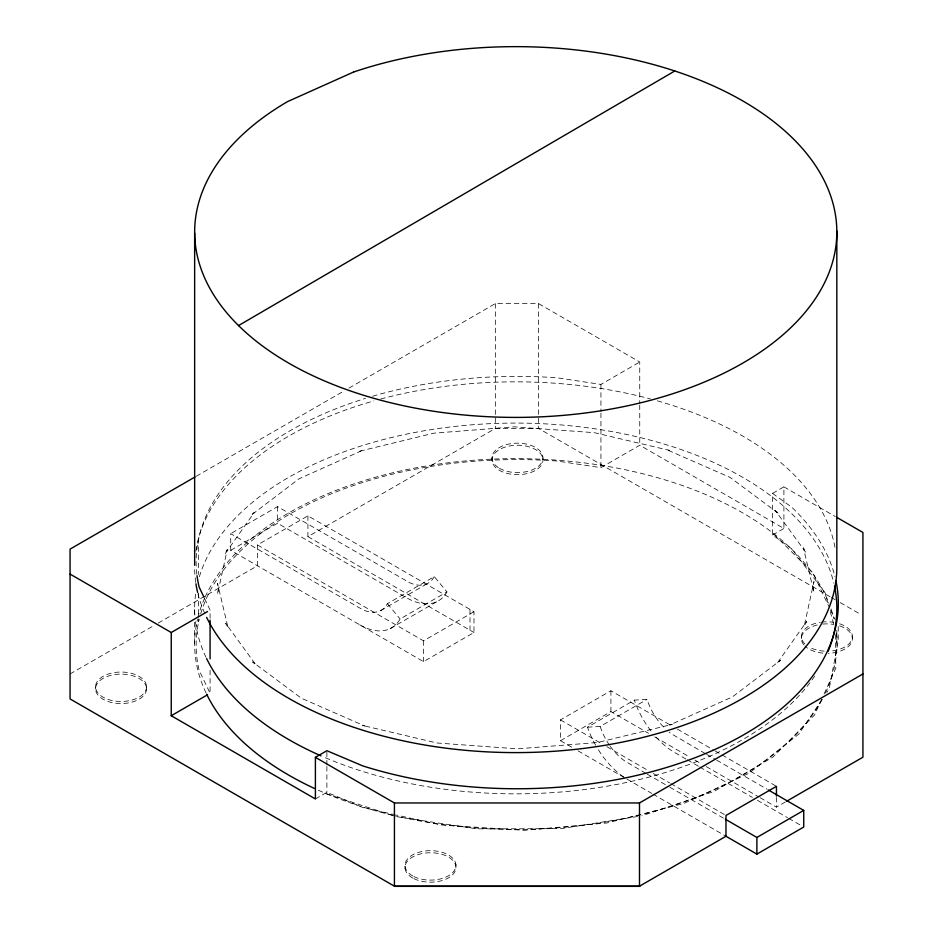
<?xml version="1.0" encoding="UTF-8"?>
<svg xmlns="http://www.w3.org/2000/svg" width="933" height="933" viewBox="0 0 933 933"><rect width="100%" height="100%" fill="white"/><g stroke="black" fill="none" stroke-linecap="round" stroke-linejoin="round"><path stroke-width="0.7" stroke-dasharray="4.67 3.5" d="M838.231 626.568L838.231 640.913L829.122 689.02L826.79 692.496M821.728 699.155L814.567 714.958L773.06 757.001L714.13 791.417L641.776 815.85M824.072 693.977L835.793 668.145L835.467 634.65M359.695 624.783A63.584 36.714 60 0 0 400.094 618.976L446.942 591.93L434.3 576.629L387.44 603.686L385.761 606.263A43.175 24.923 60 0 1 362.529 609.611L230.708 533.664L230.708 550.318L423.512 661.637L473.976 632.504L473.976 611.698L307.925 515.832L257.473 544.965L257.473 565.771L155.589 624.585M434.3 576.629L432.609 579.218A43.175 24.923 60 0 1 409.377 582.554L277.556 506.619L230.708 533.664M822.113 699.435L798.753 734.131L749.199 773.165L683.831 803.465L641.729 814.159M196.257 476.262L343.904 391.02M348.954 388.105L495.33 303.598L538.574 303.598L639.746 362.004L639.746 403.627M230.708 550.318L277.556 523.261L406.543 597.738A63.584 36.714 60 0 0 446.942 591.93M70.068 673.964L154.342 625.308M307.925 515.832L307.925 536.638L495.33 428.445L538.574 428.445L830.113 596.758M372.582 396.245A321.092 185.387 0 0 1 557.328 377.83L600.934 384.419L639.746 362.004M200.677 613.879A321.092 185.387 0 0 1 557.328 461.054L600.934 467.655L639.746 445.239L783.907 528.463L783.907 486.851L772.559 493.405L772.559 535.017L791.709 548.791L825.215 592.933L828.084 603.733M380.372 610.742L427.221 583.685M390.146 628.644L437.006 601.587M257.473 544.965L423.512 640.831L473.976 611.698M315.401 798.963L326.888 792.327L362.809 807.523L395.184 814.754M772.559 535.017L783.907 528.463M571.754 747.216L560.465 740.697L560.465 719.891L610.917 690.758L672.366 726.236M560.465 740.697L610.917 711.576L648.54 733.291M595.639 745.257A63.584 36.714 60 0 1 587.498 727.18L634.347 700.123L646.989 699.435L648.68 703.96A43.175 24.923 60 0 0 665.427 728.86M587.498 727.18L600.141 726.48L646.989 699.435M760.138 797.715L776.443 807.127L785.213 802.065M640.365 814.509L607.115 822.953L524.264 830.323L440.679 824.912L396.56 815.057M637.671 816.503L560.931 828.644L500.764 828.842L476.95 828.842L395.93 816.585M393.271 815.71L325.139 793.342M783.907 486.851L835.338 516.544M831.385 597.493L835.163 599.674M840.213 602.59L860.413 614.252M677.381 729.128L713.745 750.132M714.993 750.855L776.443 786.321M705.348 753.607L671.912 734.131A43.175 24.923 60 0 1 669.101 732.043M706.608 754.33L715.436 759.427M716.707 760.162L767.159 789.283M307.925 536.638L473.976 632.504M654.803 736.907L689.919 757.176M694.933 760.08L701.208 763.695M706.223 766.588L758.879 796.992M686.012 759.089L674.746 752.581A63.584 36.714 60 0 1 654.581 735.426M687.271 759.812L698.537 766.32M699.797 767.043L752.383 797.412M757.398 800.304L787.452 817.646M788.7 818.369L801.225 825.6M560.465 719.891L601.843 743.788M606.858 746.68L648.237 770.565M653.252 773.469L669.556 782.88M670.815 783.603L724.731 814.731M645.893 773.375L625.063 761.176A43.175 24.923 60 0 1 610.147 746.155M647.152 774.098L668.588 786.484M669.847 787.207L724.09 818.521M578.017 750.832L625.67 778.344M626.918 779.067L651.689 793.365M652.937 794.088L725.979 836.26M772.559 493.405L791.709 507.179A321.092 185.387 0 0 1 834.942 576.571M773.854 534.271L813.005 573.002L828.807 606.427M387.44 603.686L400.094 618.976M830.557 610.042L835.222 619.675M204.595 598.543L210.077 610.077L210.077 618.696M600.141 726.48L601.82 731.005A43.175 24.923 60 0 0 609.389 745.07M830.277 611.756L833.962 625.063M836.131 633.029L838.231 640.913M852.377 636.516L852.377 638.592M836.831 630.218L836.831 643.024M801.412 636.516L801.412 638.592M776.443 797.423L776.443 807.127M639.746 405.062L639.746 445.239M610.917 690.758L610.917 711.576M600.934 384.419L600.934 411.686M600.934 413.121L600.934 467.655M542.959 457.87L542.959 459.957A25.483 14.718 0 0 1 504.741 472.693A25.483 14.718 0 0 1 504.741 447.21A25.483 14.718 0 0 1 542.959 459.957M538.574 303.598L538.574 428.445M495.33 303.598L495.33 428.445M491.994 457.87L491.994 459.957M470.01 609.412L470.01 630.218M455.875 864.285L455.875 866.36M423.512 640.831L423.512 661.637M405.05 866.5L405.05 868.588M326.888 752.15L326.888 765.06M326.888 766.494L326.888 792.327M277.556 506.619L277.556 523.261M210.077 670.349L210.077 693.312L199.114 670.221A321.092 185.387 0 0 1 199.254 619.185M198.636 538.598L198.636 574.471M198.636 593.131L198.636 617.529M198.636 618.964L198.636 621.833M194.647 609.459L194.647 616.573M194.647 622.253L194.647 645.018M146.528 686.758A25.483 14.718 0 0 1 108.31 699.493A25.483 14.718 0 0 1 108.31 674.011A25.483 14.718 0 0 1 146.528 686.758L146.528 688.834A25.483 14.718 0 0 1 108.31 701.581A25.483 14.718 0 0 1 108.31 676.087A25.483 14.718 0 0 1 146.528 688.834M95.563 686.758L95.563 688.834M836.271 633.087A321.092 185.387 0 0 1 825.192 693.476M822.078 699.575A321.092 185.387 0 0 1 393.749 815.5M392.326 815.162A321.092 185.387 0 0 1 317.057 789.645M206.041 692.962A321.092 185.387 0 0 1 197.493 619.384M197.831 617.961A321.092 185.387 0 0 1 204.537 598.368M205.143 597.003A321.092 185.387 0 0 1 521.384 458.663A321.092 185.387 0 0 1 829.005 603.336M831.035 608.922A321.092 185.387 0 0 1 833.857 618.836M814.707 676.098A321.092 185.387 0 0 1 795.756 699.179M793.738 701.231A321.092 185.387 0 0 1 322.305 756.43M206.041 657.403A321.092 185.387 0 0 1 195.359 620.818M194.857 615.115A321.092 185.387 0 0 1 195.86 592.385M199.382 576.734A321.092 185.387 0 0 1 521.465 423.104A321.092 185.387 0 0 1 833.857 583.277M204.782 613.424A321.092 185.387 0 0 1 197.971 593.82M195.732 582.425A321.092 185.387 0 0 1 194.647 568.209M195.86 551.146A321.092 185.387 0 0 1 373.806 400.922M380.722 399.021A321.092 185.387 0 0 1 650.406 398.927M657.322 400.828A321.092 185.387 0 0 1 835.058 547.729M196.851 574.273A321.092 185.387 0 0 1 365.526 398.368M839.63 623.769A25.483 14.718 0 0 1 851.946 639.198A25.483 14.718 0 0 1 830.883 651.047M824.236 651.141A25.483 14.718 0 0 1 808.876 646.919M804.829 643.863A25.483 14.718 0 0 1 820.294 622.299M821.588 622.124A25.483 14.718 0 0 1 833.484 622.299M839.63 625.856A25.483 14.718 0 0 1 851.677 642.032A25.483 14.718 0 0 1 828.224 653.287M822.906 653.123A25.483 14.718 0 0 1 804.829 645.951M803.803 644.82A25.483 14.718 0 0 1 820.294 624.387M822.906 624.06A25.483 14.718 0 0 1 833.484 624.387M623.722 776.991A63.584 36.714 60 0 1 597.435 748.313M650.931 730.947A63.584 36.714 60 0 1 634.347 700.123M218.392 588.758L217.517 594.146L227.267 549.549L224.806 554.202L254.464 512.229L250.942 515.378L299.05 478.781L361.911 450.616L359.252 451.292L433.868 433.18L514.071 426.836L594.379 432.679L669.334 450.336L666.722 449.671L730.119 477.439L778.892 513.745L775.405 510.608L805.832 552.394L803.383 547.764L813.961 592.292L813.098 586.915L813.961 581.527L804.211 626.113L806.672 621.471L777.014 663.445L780.536 660.296L732.428 696.893L669.567 725.058L672.226 724.381L597.61 742.493L517.407 748.837L437.099 742.995L362.144 725.338L364.756 726.002L301.371 698.234L252.586 661.929L256.085 665.066L225.646 623.279L228.095 627.909L217.517 583.382L218.392 588.758M413.855 876.553A25.483 14.718 0 0 0 455.502 868.11A25.483 14.718 0 0 0 422.019 851.502A25.483 14.718 0 0 0 413.855 876.553M499.458 468.284A25.483 14.718 0 0 0 542.096 461.683A25.483 14.718 0 0 0 510.887 443.665A25.483 14.718 0 0 0 499.458 468.284M413.855 878.629A25.483 14.718 0 0 0 455.502 870.197A25.483 14.718 0 0 0 422.019 853.59A25.483 14.718 0 0 0 413.855 878.629"/><path stroke-width="1.4" d="M238.533 325.582L674.792 70.99M194.997 476.996L70.068 549.117L70.068 698.934L394.426 886.198L639.49 886.198L725.979 836.26L725.979 815.454L776.443 786.321L776.443 796.036M70.068 574.087L171.24 632.504L207.569 611.523M171.24 632.504L171.24 715.728L207.569 694.758M171.24 715.728L315.401 798.963L315.401 757.339L326.888 750.715L362.809 765.911A321.092 185.387 0 0 0 697.336 756.838A321.092 185.387 0 0 0 835.933 580.827M315.401 757.339L394.426 802.963L639.49 802.963L862.932 673.964M786.472 801.342L862.932 757.199L862.932 532.475L836.586 517.267M725.349 819.244L756.885 837.449L803.733 810.404L803.733 827.046L756.885 854.103L725.571 836.026M394.682 886.35L639.746 886.35M768.419 790.018L803.733 810.404M203.989 597.26L199.114 586.997A321.092 185.387 0 0 1 197.038 575.696M836.831 231.034L836.831 566.214A321.092 185.387 0 0 1 560.453 750.797A321.092 185.387 0 0 1 206.625 617.378M756.885 837.449L756.885 854.103M639.49 802.963L639.49 886.198M394.426 802.963L394.426 886.198M210.077 620.13L210.077 658.873M194.647 233.028L194.647 565.293M314.468 788.455A321.092 185.387 0 0 1 206.625 694.175M320.987 755.847A321.092 185.387 0 0 1 206.625 658.616M834.499 586.122A321.092 185.387 0 0 1 828.119 651.351M197.621 592.397A321.092 185.387 0 0 1 195.942 583.848M353.7 71.981L287.469 101.65A321.092 185.387 0 0 0 407.546 406.566A321.092 185.387 0 0 0 835.455 214.882A321.092 185.387 0 0 0 353.7 71.981"/></g></svg>
